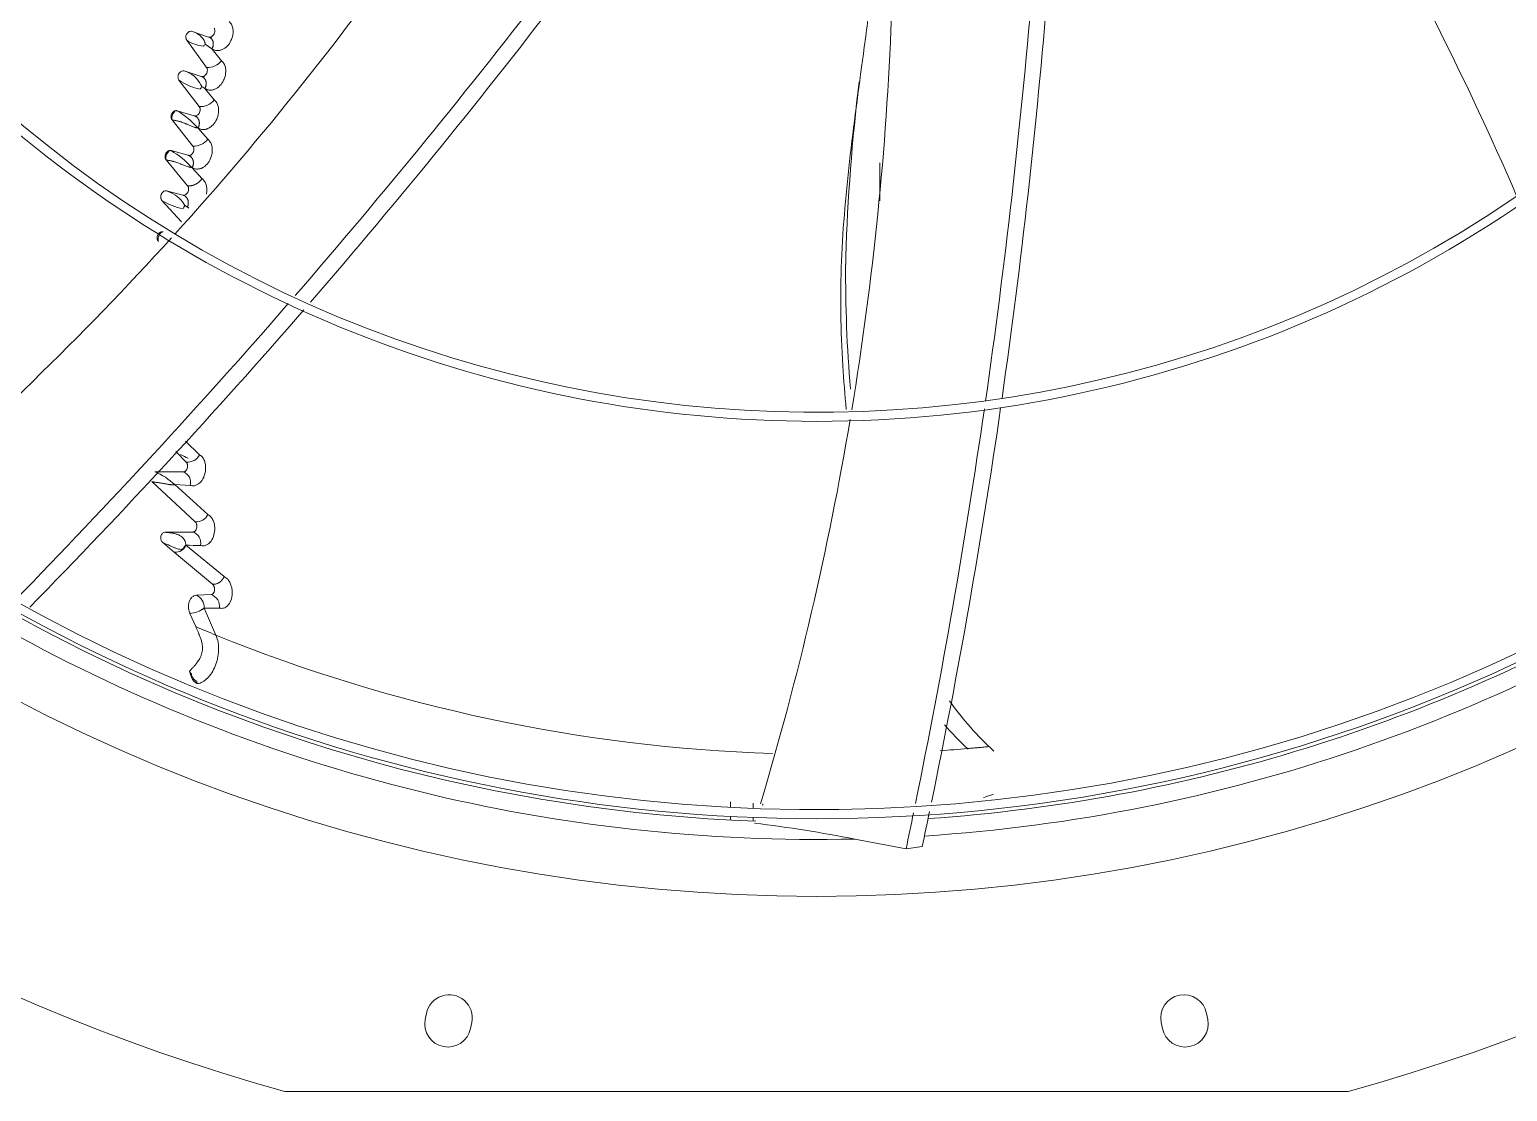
# Model space of a CAD drawing. Header units: millimetres. Extents: x 113490 to 142599, y -20467 to 115.
# Drawn here: x 128696.5 to 129105.5, y -10820.5 to -10526.5 of the extents above; entities that cross this region are included whole.
import ezdxf

# ---------------------------------------------------------------- set-up
doc = ezdxf.new("R2010")
doc.units = ezdxf.units.MM
doc.layers.add('DV3_0', color=7, linetype='Continuous')

msp = doc.modelspace()

# ---------------------------------------------------------------- linework, layer by layer
at = {"layer": 'DV3_0', "color": 7, "linetype": 'Continuous', "lineweight": 15}
for p, q in [((128741.48, -10527.03), (128746.01, -10528.59)), ((128745.43, -10537), (128739.95, -10529.5)), ((128745.09, -10530.57), (128746.93, -10531.84)), ((128749.61, -10535.15), (128747.03, -10531.92)), ((128739.27, -10537.99), (128743.98, -10539.5)), ((128743.43, -10547.86), (128737.79, -10540.5)), ((128743.8, -10542.89), (128743.7, -10543.06)), ((128743.95, -10542.63), (128743.8, -10542.89)), ((128743.89, -10541.83), (128744.12, -10542.27)), ((128744.12, -10542.27), (128743.95, -10542.63)), ((128744.12, -10542.27), (128744.93, -10542.82)), ((128747.56, -10545.97), (128744.93, -10542.82)), ((128744.93, -10542.82), (128744.98, -10542.84)), ((128741.68, -10558.78), (128735.9, -10551.54)), ((128737.31, -10549), (128742.04, -10550.4)), ((128745.75, -10556.86), (128743.06, -10553.76)), ((128743.06, -10553.76), (128743.11, -10553.77)), ((128735.61, -10560.05), (128740.35, -10561.34)), ((128740.19, -10569.75), (128734.25, -10562.62)), ((128744.18, -10567.82), (128741.4, -10564.71)), ((128741.4, -10564.71), (128741.48, -10564.74)), ((128734.37, -10571.2), (128738.9, -10572.34)), ((128738.46, -10579.78), (128733.07, -10573.81)), ((128738.74, -10574.22), (128739.43, -10575.26)), ((128739.19, -10575.7), (128738.92, -10576.11)), ((128739.43, -10575.26), (128739.19, -10575.7)), ((128739.43, -10575.26), (128740.13, -10575.67)), ((128743.52, -10644.25), (128739.65, -10640.49)), ((128739.8, -10646.25), (128736.94, -10643.35)), ((128731.15, -10648.92), (128738.98, -10648.99)), ((128742.3, -10662.81), (128730.31, -10651.68)), ((128736.66, -10652.51), (128740.91, -10652.7)), ((128745.8, -10660.77), (128736.67, -10652.51)), ((128733.92, -10665.7), (128741.66, -10665.62)), ((128736.6, -10671.25), (128733.29, -10668.54)), ((128739.73, -10669.27), (128739.69, -10669.05)), ((128750.27, -10677.98), (128739.73, -10669.27)), ((128747.08, -10680.06), (128736.6, -10671.25)), ((128742.63, -10683.06), (128746.69, -10682.96)), ((128748, -10694.15), (128744.77, -10686.71)), ((128742.43, -10691.82), (128740.82, -10688.14)), ((128740.74, -10704.19), (128740.75, -10704.17)), ((128890.43, -10741.87), (128890.43, -10740.36)), ((128890.43, -10745.37), (128890.43, -10744.37)), ((128924.89, -10750.62), (128939.03, -10753.31)), ((128939.03, -10753.31), (128943.49, -10752.68)), ((128806.29, -10798.88), (128805.96, -10800.55)), ((128818.51, -10803.04), (128818.84, -10801.38)), ((129009.63, -10801.38), (129009.96, -10803.04)), ((129022.52, -10800.55), (129022.19, -10798.88)), ((129061.41, -10820.49), (128767.06, -10820.49))]:
    msp.add_line(p, q, dxfattribs=at)
at = {"layer": 'DV3_0', "color": 7, "linetype": 'Continuous', "lineweight": 20}
for p, q in [((128931.74, -10573.97), (128931.74, -10563.44)), ((128896.74, -10742.15), (128896.74, -10740.7)), ((128899.36, -10741.36), (128899.36, -10740.84)), ((128896.74, -10745.66), (128896.74, -10744.65))]:
    msp.add_line(p, q, dxfattribs=at)
at = {"layer": 'DV3_0', "color": 7, "linetype": 'Continuous', "lineweight": 15}
for centre, radius, start, end in [((128914.24, -10288.99), 551.5, 195.4775, 254.5225), ((128914.24, -10288.99), 551.5, 285.4775, 344.5225), ((127389.86, -11348.24), 1921.39, 24.56568, 27.16861), ((128307.06, -10918.01), 872.25, 23.32871, 30.53654), ((128089.84, -9998), 872.24, 317.86602, 325.02361), ((127317.45, -9342.41), 1921.39, 319.10975, 322.45989), ((127381.55, -9398.09), 1840.9, 319.15831, 322.66086), ((127143.2, -10368.15), 1840.9, 351.86875, 355.41631), ((127059.17, -10355.96), 1921.39, 351.8208, 355.20802), ((128063.37, -10489.89), 872.25, 350.63739, 357.81353), ((128914.24, -10288.99), 343.5, 225.9212, 315.6512), ((128745.65, -10520.76), 10.44, 236.8811, 264.046), ((128740.8, -10527.21), 5.45, 313.7925, 317.47), ((128740.15, -10526.64), 6.31, 317.6452, 321.5525), ((128746.04, -10529.27), 0.78, 12.7225, 57.3488), ((128749.38, -10529.14), 3.64, 227.7428, 229.7409), ((128745.81, -10532.2), 4.81, 265.5115, 322.2315), ((128914.24, -10288.99), 346, 270, 315.3179), ((128914.24, -10288.99), 346, 226.461, 270), ((128737.15, -10545.26), 7.57, 26.9834, 73.7291), ((128743.95, -10540.24), 0.866, 16.0058, 57.6668), ((128746.7, -10528.02), 15.34, 234.4922, 258.7126), ((129450.82, -10605.52), 528.72, 172.9859, 178.2608), ((128743.77, -10543.15), 4.73, 265.8403, 323.2857), ((128724.37, -10570.51), 25.09, 41.8667, 58.9698), ((128741.96, -10551.18), 0.921, 18.0658, 57.5274), ((128722.61, -10582.13), 25.63, 42.8328, 59.5066), ((128742.02, -10554.21), 4.58, 265.7991, 324.5702), ((128740.23, -10562.15), 0.965, 19.7105, 57.2219), ((128732.03, -10579.26), 8.39, 36.859, 73.8365), ((128741.64, -10560.64), 15.71, 236.9569, 260.0262), ((128743.74, -10570.98), 5.92, 232.3975, 237.1972), ((128089.84, -9998), 872.24, 310.5122, 317.77416), ((129313.21, -10593.96), 390.91, 179.6523, 184.707), ((127317.45, -9342.41), 1921.39, 315.69478, 319.02272), ((127381.55, -9398.09), 1840.9, 315.58647, 319.0689), ((128914.24, -10288.99), 453.5, 225.9915, 315.56), ((128914.24, -10288.99), 456, 270, 315.5611), ((128914.24, -10288.99), 456, 226.2335, 270), ((127059.17, -10355.96), 1921.39, 348.44556, 351.75301), ((127143.2, -10368.15), 1840.9, 348.33271, 351.78205), ((128914.24, -10288.99), 477.5, 226.9802, 313.0198), ((128063.37, -10489.89), 872.25, 343.27776, 350.45664), ((128920.66, -10272.41), 414.13, 243.8682, 244.1867), ((128740.16, -10642.46), 3.81, 264.7001, 331.9048), ((128723.22, -10667.13), 19.86, 47.4041, 66.4859), ((128737.97, -10651.87), 3.05, 344.1564, 70.634), ((128742.59, -10659.27), 3.55, 265.4096, 335.1519), ((128740.62, -10668.65), 3.21, 347.6517, 71.1439), ((128736.77, -10668.05), 3.2, 266.8406, 337.4758), ((128738.28, -10668.51), 1.92, 273.3073, 284.0677), ((128736.31, -10667.63), 3.66, 311.5503, 337.1639), ((128736.83, -10669.23), 2.86, 3.4886, 9.9712), ((128744.17, -10509.93), 159.41, 268.4037, 269.8503), ((128740.91, -10686.52), 3.86, 357.1818, 63.5888), ((128745.62, -10686.21), 3.43, 352.2982, 71.7881), ((128914.24, -10288.99), 457, 273.8842, 300.6079), ((128740.56, -10681.25), 6.9, 272.155, 307.597), ((128740.48, -10681.02), 7.13, 272.7525, 306.9995), ((128745.04, -10514.05), 172.67, 269.9107, 271.3205), ((128914.24, -10288.99), 457, 241.2404, 267.8944), ((128888.86, -10349.07), 372.72, 246.8673, 247.7953), ((129021.99, -10662.14), 86.91, 215.3254, 227.5701), ((129002.72, -10675.22), 68.66, 227.1697, 227.3633), ((128948.82, -10702.04), 38.89, 287.406, 291.6689), ((127059.17, -10355.96), 1921.39, 348.06491, 348.36936), ((127143.2, -10368.15), 1840.9, 347.94302, 348.25074), ((128847.52, -11150.64), 407.44, 79.0531, 83.0099), ((128812.57, -10800.13), 6.4, 348.75, 168.75), ((129015.91, -10800.13), 6.4, 11.25, 191.25), ((128812.24, -10801.79), 6.4, 168.75, 348.75), ((129016.24, -10801.79), 6.4, 191.25, 11.25)]:
    msp.add_arc(centre, radius, start, end, dxfattribs=at)
at = {"layer": 'DV3_0', "color": 7, "linetype": 'Continuous', "lineweight": 20}
for centre, radius, start, end in [((129242.44, -10596.05), 320.16, 178.8238, 179.2018), ((128914.24, -10288.99), 461.75, 273.7025, 304.0494), ((128914.24, -10288.99), 461.75, 240.9755, 271.3224), ((128917.53, -10276.24), 450.99, 247.92, 268.0313), ((128917.53, -10276.24), 450.99, 273.9356, 274.8998)]:
    msp.add_arc(centre, radius, start, end, dxfattribs=at)
at = {"layer": 'DV3_0', "color": 7, "linetype": 'Continuous', "lineweight": 15}
for points, knots in [([(128741.48, -10527.03), (128741.23, -10526.94), (128740.92, -10526.97), (128740.35, -10527.25), (128740.09, -10527.51), (128739.84, -10527.98), (128739.77, -10528.15), (128739.7, -10528.47), (128739.69, -10528.62), (128739.71, -10529.05), (128739.79, -10529.28), (128739.95, -10529.5)], [0, 0, 0, 0, 0.25, 0.25, 0.5, 0.5, 0.625, 0.625, 0.75, 0.75, 1, 1, 1, 1]), ([(128745.09, -10530.57), (128745.02, -10530.11), (128744.84, -10529.68), (128744.36, -10528.93), (128744.06, -10528.6), (128743.08, -10527.73), (128742.3, -10527.3), (128741.48, -10527.03)], [0, 0, 0, 0, 0.25, 0.25, 0.5, 0.5, 1, 1, 1, 1]), ([(128746.01, -10528.59), (128746.07, -10528.6), (128746.2, -10528.64), (128746.47, -10528.64), (128746.83, -10528.52), (128747.23, -10528.2), (128747.55, -10527.75), (128747.72, -10527.24), (128747.75, -10526.78), (128747.69, -10526.46), (128747.6, -10526.24), (128747.54, -10526.15), (128747.51, -10526.1)], [0, 0, 0, 0, 0.061712, 0.124068, 0.257055, 0.398269, 0.543459, 0.683288, 0.800054, 0.90078, 0.950773, 1, 1, 1, 1]), ([(128747.03, -10531.92), (128747.18, -10532.01), (128747.48, -10532.18), (128747.96, -10532.31), (128748.4, -10532.36), (128748.8, -10532.34), (128749.16, -10532.28), (128749.47, -10532.19), (128750.19, -10531.92), (128751.24, -10531.17), (128752.16, -10529.8), (128752.65, -10528.47), (128752.82, -10527.26), (128752.72, -10526.09), (128752.35, -10525.03), (128751.9, -10524.53), (128751.67, -10524.27)], [0, 0, 0, 0, 0.048712, 0.093297, 0.133867, 0.170457, 0.203036, 0.231538, 0.255882, 0.403164, 0.540731, 0.633138, 0.726086, 0.818306, 0.909472, 1, 1, 1, 1]), ([(128928.49, -10523.71), (128928.15, -10526.27), (128927.81, -10528.81), (128926.12, -10541.36), (128924.74, -10551.3), (128922.46, -10571.05), (128921.54, -10580.86), (128920.77, -10600.33), (128920.94, -10609.98), (128921.77, -10623.63), (128922.08, -10627.66), (128922.46, -10631.69)], [0.0934532, 0.0934532, 0.0934532, 0.0934532, 0.125, 0.125, 0.25, 0.25, 0.375, 0.375, 0.5, 0.5, 0.5526716, 0.5526716, 0.5526716, 0.5526716]), ([(128746.93, -10531.84), (128746.95, -10531.8), (128747, -10531.71), (128747.06, -10531.58), (128747.11, -10531.45), (128747.16, -10531.32), (128747.2, -10531.19), (128747.24, -10531.05), (128747.26, -10530.92), (128747.28, -10530.79), (128747.3, -10530.65), (128747.3, -10530.52), (128747.3, -10530.39), (128747.3, -10530.26), (128747.28, -10530.14), (128747.26, -10530.01), (128747.24, -10529.89), (128747.2, -10529.77), (128747.16, -10529.66), (128747.12, -10529.55), (128747.06, -10529.44), (128747, -10529.34), (128746.94, -10529.25), (128746.87, -10529.15), (128746.79, -10529.07), (128746.71, -10528.99), (128746.63, -10528.91), (128746.53, -10528.84), (128746.44, -10528.78), (128746.34, -10528.72), (128746.23, -10528.67), (128746.12, -10528.62), (128746.05, -10528.6), (128746.01, -10528.59)], [0, 0, 0, 0, 0.030721, 0.061407, 0.092102, 0.122841, 0.153652, 0.184559, 0.215579, 0.246725, 0.278006, 0.309429, 0.340997, 0.372715, 0.404583, 0.436606, 0.468785, 0.501126, 0.533632, 0.566299, 0.59912, 0.632082, 0.665173, 0.698377, 0.731679, 0.765062, 0.798512, 0.832013, 0.865554, 0.899127, 0.932725, 0.966348, 1, 1, 1, 1]), ([(128744.98, -10542.84), (128745.14, -10542.93), (128745.45, -10543.11), (128745.93, -10543.26), (128746.37, -10543.31), (128746.77, -10543.3), (128747.13, -10543.24), (128747.43, -10543.16), (128748.14, -10542.9), (128749.19, -10542.16), (128750.12, -10540.77), (128750.61, -10539.43), (128750.79, -10538.2), (128750.69, -10537.01), (128750.32, -10535.92), (128749.85, -10535.4), (128749.61, -10535.15)], [0, 0, 0, 0, 0.049725, 0.09487, 0.135552, 0.171819, 0.203628, 0.230893, 0.253518, 0.400765, 0.538713, 0.630437, 0.723371, 0.816167, 0.908233, 1, 1, 1, 1]), ([(128737.79, -10540.5), (128737.73, -10540.4), (128737.6, -10540.2), (128737.52, -10539.81), (128737.53, -10539.36), (128737.68, -10538.86), (128737.99, -10538.4), (128738.4, -10538.07), (128738.78, -10537.95), (128739.07, -10537.94), (128739.2, -10537.98), (128739.27, -10537.99)], [0, 0, 0, 0, 0.103624, 0.201896, 0.31398, 0.451787, 0.59527, 0.73673, 0.874824, 0.938298, 1, 1, 1, 1]), ([(128743.98, -10539.5), (128744.04, -10539.52), (128744.17, -10539.55), (128744.44, -10539.54), (128744.8, -10539.41), (128745.19, -10539.09), (128745.49, -10538.63), (128745.65, -10538.12), (128745.67, -10537.66), (128745.61, -10537.34), (128745.52, -10537.13), (128745.46, -10537.04), (128745.43, -10537)], [0, 0, 0, 0, 0.062127, 0.125087, 0.257837, 0.399205, 0.545067, 0.685923, 0.803386, 0.90406, 0.952122, 1, 1, 1, 1]), ([(128744.98, -10542.84), (128745, -10542.79), (128745.05, -10542.71), (128745.11, -10542.57), (128745.16, -10542.44), (128745.21, -10542.3), (128745.25, -10542.17), (128745.28, -10542.03), (128745.31, -10541.89), (128745.33, -10541.76), (128745.34, -10541.62), (128745.34, -10541.48), (128745.34, -10541.35), (128745.33, -10541.22), (128745.31, -10541.09), (128745.29, -10540.96), (128745.26, -10540.84), (128745.23, -10540.72), (128745.18, -10540.6), (128745.13, -10540.49), (128745.08, -10540.38), (128745.01, -10540.28), (128744.95, -10540.18), (128744.87, -10540.08), (128744.79, -10539.99), (128744.71, -10539.91), (128744.62, -10539.83), (128744.52, -10539.76), (128744.42, -10539.7), (128744.32, -10539.64), (128744.21, -10539.58), (128744.1, -10539.54), (128744.02, -10539.51), (128743.98, -10539.5)], [0, 0, 0, 0, 0.030662, 0.061288, 0.091921, 0.122598, 0.15335, 0.184199, 0.215166, 0.246262, 0.2775, 0.308884, 0.340421, 0.372114, 0.403966, 0.435979, 0.468156, 0.500504, 0.533023, 0.565711, 0.598557, 0.631551, 0.664678, 0.697923, 0.73127, 0.764701, 0.7982, 0.831754, 0.865349, 0.898975, 0.932627, 0.966301, 1, 1, 1, 1]), ([(128742.04, -10550.4), (128742.1, -10550.41), (128742.23, -10550.44), (128742.5, -10550.42), (128742.85, -10550.29), (128743.23, -10549.96), (128743.52, -10549.49), (128743.67, -10548.98), (128743.68, -10548.52), (128743.61, -10548.21), (128743.52, -10548), (128743.46, -10547.91), (128743.43, -10547.86)], [0, 0, 0, 0, 0.061858, 0.124527, 0.256747, 0.397935, 0.544068, 0.685407, 0.802956, 0.903358, 0.951888, 1, 1, 1, 1]), ([(128743.11, -10553.77), (128743.26, -10553.86), (128743.56, -10554.03), (128744.03, -10554.17), (128744.47, -10554.22), (128744.87, -10554.21), (128745.23, -10554.14), (128745.54, -10554.05), (128746.26, -10553.77), (128747.3, -10553), (128748.2, -10551.59), (128748.66, -10550.23), (128748.82, -10549.01), (128748.7, -10547.82), (128748.29, -10546.73), (128747.81, -10546.23), (128747.56, -10545.97)], [0, 0, 0, 0, 0.047949, 0.091845, 0.131809, 0.167905, 0.2001, 0.228322, 0.252481, 0.399943, 0.539027, 0.629782, 0.722249, 0.81505, 0.907464, 1, 1, 1, 1]), ([(128735.9, -10551.54), (128735.88, -10551.52), (128735.84, -10551.48), (128735.8, -10551.4), (128735.76, -10551.33), (128735.71, -10551.22), (128735.66, -10551.08), (128735.62, -10550.89), (128735.6, -10550.68), (128735.62, -10550.35), (128735.72, -10550.01), (128735.89, -10549.69), (128736.05, -10549.46), (128736.24, -10549.27), (128736.45, -10549.12), (128736.67, -10549.02), (128736.87, -10548.97), (128737.04, -10548.96), (128737.18, -10548.97), (128737.27, -10548.99), (128737.31, -10549)], [0, 0, 0, 0, 0.023997, 0.048085, 0.072391, 0.09704, 0.146565, 0.196478, 0.252296, 0.308899, 0.447394, 0.518709, 0.590696, 0.663416, 0.735191, 0.803703, 0.87187, 0.915381, 0.957876, 1, 1, 1, 1]), ([(128735.9, -10551.54), (128735.82, -10551.36), (128735.8, -10551.08), (128735.88, -10550.48), (128735.99, -10550.14), (128736.29, -10549.56), (128736.49, -10549.31), (128736.91, -10549), (128737.13, -10548.95), (128737.31, -10549)], [0, 0, 0, 0, 0.25, 0.25, 0.5, 0.5, 0.75, 0.75, 1, 1, 1, 1]), ([(128743.06, -10553.76), (128743.01, -10553.75), (128742.91, -10553.74), (128742.75, -10553.72), (128742.58, -10553.69), (128742.41, -10553.65), (128742.13, -10553.58), (128741.7, -10553.43), (128741.11, -10553.2), (128740.53, -10552.95), (128740.06, -10552.75), (128739.61, -10552.56), (128739.12, -10552.37), (128738.62, -10552.18), (128738.21, -10552.05), (128737.87, -10551.95), (128737.55, -10551.87), (128737.23, -10551.8), (128736.93, -10551.74), (128736.65, -10551.68), (128736.38, -10551.63), (128736.12, -10551.59), (128735.97, -10551.56), (128735.9, -10551.54)], [0, 0, 0, 0, 0.022349, 0.045451, 0.069335, 0.09403, 0.119558, 0.190912, 0.284349, 0.376471, 0.44345, 0.485057, 0.569523, 0.642907, 0.687857, 0.73071, 0.77175, 0.811297, 0.849706, 0.887364, 0.924682, 0.962083, 1, 1, 1, 1]), ([(128743.11, -10553.77), (128743.13, -10553.73), (128743.17, -10553.64), (128743.23, -10553.51), (128743.28, -10553.37), (128743.33, -10553.23), (128743.36, -10553.09), (128743.39, -10552.95), (128743.42, -10552.82), (128743.43, -10552.68), (128743.44, -10552.54), (128743.45, -10552.4), (128743.44, -10552.27), (128743.43, -10552.14), (128743.41, -10552.01), (128743.39, -10551.88), (128743.35, -10551.75), (128743.31, -10551.63), (128743.27, -10551.51), (128743.22, -10551.4), (128743.16, -10551.29), (128743.09, -10551.19), (128743.02, -10551.08), (128742.95, -10550.99), (128742.87, -10550.9), (128742.78, -10550.81), (128742.69, -10550.74), (128742.59, -10550.66), (128742.49, -10550.6), (128742.38, -10550.54), (128742.27, -10550.48), (128742.16, -10550.44), (128742.08, -10550.41), (128742.04, -10550.4)], [0, 0, 0, 0, 0.030541, 0.061049, 0.09157, 0.12214, 0.152791, 0.183548, 0.214428, 0.245447, 0.276615, 0.307941, 0.339429, 0.371083, 0.402906, 0.434903, 0.467075, 0.499427, 0.531962, 0.564675, 0.597556, 0.630594, 0.663775, 0.697081, 0.730497, 0.764005, 0.797589, 0.831233, 0.864925, 0.898652, 0.932409, 0.966192, 1, 1, 1, 1]), ([(128734.25, -10562.62), (128734.23, -10562.6), (128734.2, -10562.55), (128734.15, -10562.48), (128734.11, -10562.41), (128734.06, -10562.3), (128734, -10562.16), (128733.96, -10561.97), (128733.94, -10561.77), (128733.95, -10561.44), (128734.04, -10561.1), (128734.2, -10560.77), (128734.36, -10560.54), (128734.55, -10560.35), (128734.76, -10560.19), (128734.97, -10560.08), (128735.17, -10560.03), (128735.34, -10560.01), (128735.48, -10560.02), (128735.57, -10560.04), (128735.61, -10560.05)], [0, 0, 0, 0, 0.023889, 0.047877, 0.07209, 0.09665, 0.14604, 0.195842, 0.251676, 0.3083, 0.447362, 0.518962, 0.591199, 0.664024, 0.735849, 0.804261, 0.872291, 0.915659, 0.958013, 1, 1, 1, 1]), ([(128734.25, -10562.62), (128734.17, -10562.44), (128734.15, -10562.17), (128734.22, -10561.56), (128734.32, -10561.23), (128734.62, -10560.64), (128734.81, -10560.38), (128735.22, -10560.07), (128735.43, -10560), (128735.61, -10560.05)], [0, 0, 0, 0, 0.25, 0.25, 0.5, 0.5, 0.75, 0.75, 1, 1, 1, 1]), ([(128740.35, -10561.34), (128740.41, -10561.35), (128740.54, -10561.38), (128740.81, -10561.36), (128741.15, -10561.22), (128741.53, -10560.87), (128741.81, -10560.4), (128741.95, -10559.89), (128741.95, -10559.43), (128741.87, -10559.12), (128741.77, -10558.91), (128741.71, -10558.82), (128741.68, -10558.78)], [0, 0, 0, 0, 0.061627, 0.124066, 0.255996, 0.397291, 0.543969, 0.685918, 0.803556, 0.903737, 0.952044, 1, 1, 1, 1]), ([(128741.48, -10564.74), (128741.63, -10564.82), (128741.92, -10564.98), (128742.38, -10565.11), (128742.81, -10565.16), (128743.21, -10565.14), (128743.57, -10565.07), (128743.89, -10564.98), (128744.61, -10564.68), (128745.64, -10563.88), (128746.51, -10562.45), (128746.94, -10561.09), (128747.07, -10559.87), (128746.93, -10558.69), (128746.51, -10557.61), (128746, -10557.11), (128745.75, -10556.86)], [0, 0, 0, 0, 0.046642, 0.089607, 0.12902, 0.164956, 0.19739, 0.226259, 0.251477, 0.399281, 0.53953, 0.629234, 0.721185, 0.813961, 0.906708, 1, 1, 1, 1]), ([(128741.4, -10564.71), (128741.35, -10564.71), (128741.25, -10564.7), (128741.09, -10564.68), (128740.93, -10564.65), (128740.76, -10564.62), (128740.48, -10564.55), (128740.05, -10564.42), (128739.47, -10564.2), (128738.89, -10563.97), (128738.42, -10563.78), (128737.97, -10563.59), (128737.49, -10563.41), (128736.99, -10563.24), (128736.57, -10563.11), (128736.24, -10563.02), (128735.91, -10562.94), (128735.59, -10562.87), (128735.29, -10562.81), (128735.01, -10562.76), (128734.73, -10562.71), (128734.48, -10562.66), (128734.33, -10562.63), (128734.25, -10562.62)], [0, 0, 0, 0, 0.022138, 0.045009, 0.068643, 0.093067, 0.118304, 0.188943, 0.281085, 0.373632, 0.440308, 0.480842, 0.565479, 0.639048, 0.684263, 0.727434, 0.768841, 0.808803, 0.847669, 0.885817, 0.923645, 0.961567, 1, 1, 1, 1]), ([(128741.48, -10564.74), (128741.5, -10564.69), (128741.54, -10564.6), (128741.6, -10564.47), (128741.65, -10564.33), (128741.69, -10564.19), (128741.72, -10564.05), (128741.75, -10563.91), (128741.77, -10563.77), (128741.79, -10563.63), (128741.79, -10563.5), (128741.79, -10563.36), (128741.79, -10563.22), (128741.77, -10563.09), (128741.75, -10562.96), (128741.72, -10562.83), (128741.69, -10562.71), (128741.65, -10562.58), (128741.6, -10562.47), (128741.55, -10562.35), (128741.49, -10562.24), (128741.42, -10562.14), (128741.35, -10562.04), (128741.27, -10561.94), (128741.19, -10561.85), (128741.1, -10561.76), (128741, -10561.68), (128740.91, -10561.61), (128740.8, -10561.54), (128740.7, -10561.48), (128740.58, -10561.43), (128740.47, -10561.38), (128740.39, -10561.35), (128740.35, -10561.34)], [0, 0, 0, 0, 0.030435, 0.060841, 0.091264, 0.121741, 0.152303, 0.182977, 0.213782, 0.244732, 0.27584, 0.307114, 0.338559, 0.37018, 0.40198, 0.433962, 0.466131, 0.498489, 0.53104, 0.563776, 0.59669, 0.629768, 0.662996, 0.696357, 0.729835, 0.763411, 0.797068, 0.830791, 0.864566, 0.898381, 0.932227, 0.9661, 1, 1, 1, 1]), ([(128744.18, -10567.82), (128744.15, -10567.87), (128744.08, -10567.96), (128743.97, -10568.09), (128743.86, -10568.22), (128743.76, -10568.33), (128743.65, -10568.44), (128743.55, -10568.54), (128743.45, -10568.63), (128743.35, -10568.72), (128743.26, -10568.8), (128743.17, -10568.87), (128743.08, -10568.93), (128743, -10568.99), (128742.93, -10569.04), (128742.86, -10569.08), (128742.79, -10569.12), (128742.74, -10569.16), (128742.68, -10569.19), (128742.64, -10569.22), (128742.6, -10569.24), (128742.56, -10569.26), (128742.54, -10569.27), (128742.52, -10569.28), (128742.5, -10569.29), (128742.41, -10569.34), (128742.24, -10569.43), (128741.99, -10569.53), (128741.75, -10569.62), (128741.52, -10569.69), (128741.3, -10569.74), (128741.09, -10569.77), (128740.89, -10569.79), (128740.7, -10569.79), (128740.52, -10569.79), (128740.35, -10569.77), (128740.24, -10569.75), (128740.19, -10569.75)], [0, 0, 0, 0, 0.035262, 0.068967, 0.101155, 0.131854, 0.161087, 0.188869, 0.21521, 0.240119, 0.263599, 0.285654, 0.306284, 0.325489, 0.343267, 0.359617, 0.374536, 0.388021, 0.400067, 0.410673, 0.419833, 0.427546, 0.433807, 0.438615, 0.441967, 0.443862, 0.50247, 0.559291, 0.614408, 0.66788, 0.719754, 0.770071, 0.818875, 0.866215, 0.912143, 0.956718, 1, 1, 1, 1]), ([(128745.39, -10572.11), (128745.42, -10571.98), (128745.51, -10571.47), (128745.55, -10570.57), (128745.35, -10569.48), (128744.92, -10568.49), (128744.43, -10568.04), (128744.18, -10567.82)], [0.6022969, 0.6022969, 0.6022969, 0.6022969, 0.635456, 0.7251168, 0.8159648, 0.9074058, 1, 1, 1, 1]), ([(128733.07, -10573.81), (128733.05, -10573.78), (128733.01, -10573.74), (128732.95, -10573.66), (128732.91, -10573.58), (128732.85, -10573.47), (128732.8, -10573.34), (128732.74, -10573.08), (128732.73, -10572.78), (128732.78, -10572.46), (128732.86, -10572.19), (128732.98, -10571.93), (128733.14, -10571.71), (128733.32, -10571.51), (128733.52, -10571.35), (128733.74, -10571.24), (128733.93, -10571.19), (128734.1, -10571.17), (128734.24, -10571.17), (128734.32, -10571.19), (128734.37, -10571.2)], [0, 0, 0, 0, 0.028007, 0.055032, 0.081193, 0.106619, 0.153365, 0.20124, 0.314031, 0.380881, 0.453942, 0.525375, 0.597439, 0.669138, 0.739919, 0.808326, 0.876169, 0.918445, 0.959511, 1, 1, 1, 1]), ([(128738.9, -10572.34), (128738.97, -10572.35), (128739.09, -10572.37), (128739.36, -10572.34), (128739.71, -10572.19), (128740.08, -10571.84), (128740.35, -10571.37), (128740.47, -10570.85), (128740.47, -10570.39), (128740.38, -10570.08), (128740.28, -10569.87), (128740.22, -10569.79), (128740.19, -10569.75)], [0, 0, 0, 0, 0.061406, 0.123605, 0.255267, 0.396706, 0.543947, 0.686506, 0.804218, 0.904136, 0.952269, 1, 1, 1, 1]), ([(128740.13, -10575.67), (128740.15, -10575.62), (128740.18, -10575.53), (128740.23, -10575.4), (128740.28, -10575.27), (128740.31, -10575.13), (128740.34, -10574.99), (128740.36, -10574.86), (128740.38, -10574.72), (128740.39, -10574.58), (128740.39, -10574.45), (128740.38, -10574.31), (128740.37, -10574.18), (128740.35, -10574.05), (128740.33, -10573.92), (128740.3, -10573.8), (128740.26, -10573.67), (128740.22, -10573.56), (128740.17, -10573.44), (128740.11, -10573.33), (128740.05, -10573.22), (128739.98, -10573.12), (128739.91, -10573.02), (128739.83, -10572.93), (128739.74, -10572.84), (128739.65, -10572.75), (128739.56, -10572.68), (128739.46, -10572.6), (128739.36, -10572.54), (128739.25, -10572.48), (128739.14, -10572.42), (128739.02, -10572.37), (128738.94, -10572.35), (128738.9, -10572.34)], [0, 0, 0, 0, 0.030187, 0.060371, 0.090594, 0.120893, 0.151298, 0.181832, 0.212515, 0.24336, 0.27438, 0.305582, 0.336971, 0.368552, 0.400328, 0.432301, 0.464474, 0.49685, 0.52943, 0.562209, 0.595176, 0.628319, 0.661623, 0.695073, 0.72865, 0.762337, 0.796117, 0.829975, 0.863895, 0.897866, 0.931877, 0.965922, 1, 1, 1, 1]), ([(128732.12, -10585.18), (128732.1, -10585.16), (128732.07, -10585.12), (128732.02, -10585.06), (128731.97, -10584.99), (128731.91, -10584.88), (128731.85, -10584.74), (128731.8, -10584.56), (128731.77, -10584.35), (128731.77, -10584.02), (128731.84, -10583.66), (128732, -10583.32), (128732.15, -10583.08), (128732.34, -10582.88), (128732.54, -10582.72), (128732.76, -10582.6), (128732.95, -10582.54), (128733.12, -10582.52), (128733.26, -10582.53), (128733.35, -10582.55), (128733.39, -10582.56)], [0, 0, 0, 0, 0.023717, 0.047529, 0.071567, 0.095958, 0.144865, 0.194255, 0.24993, 0.306447, 0.447124, 0.519636, 0.592736, 0.666021, 0.738106, 0.806218, 0.873827, 0.916713, 0.958547, 1, 1, 1, 1]), ([(128732.12, -10585.18), (128732.04, -10585.02), (128732.01, -10584.76), (128732.07, -10584.15), (128732.17, -10583.81), (128732.44, -10583.2), (128732.63, -10582.93), (128733.02, -10582.59), (128733.22, -10582.51), (128733.39, -10582.56)], [0, 0, 0, 0, 0.25, 0.25, 0.5, 0.5, 0.75, 0.75, 1, 1, 1, 1]), ([(128738.98, -10648.99), (128739.01, -10648.99), (128739.07, -10648.99), (128739.16, -10648.98), (128739.24, -10648.95), (128739.36, -10648.91), (128739.5, -10648.83), (128739.67, -10648.69), (128739.83, -10648.51), (128740.01, -10648.22), (128740.13, -10647.87), (128740.18, -10647.5), (128740.19, -10647.24), (128740.16, -10647.01), (128740.11, -10646.79), (128740.04, -10646.59), (128739.93, -10646.4), (128739.85, -10646.3), (128739.8, -10646.25)], [0, 0, 0, 0, 0.028865, 0.057593, 0.086401, 0.115506, 0.180051, 0.24602, 0.317149, 0.389669, 0.54238, 0.617783, 0.692725, 0.753316, 0.813034, 0.877032, 0.938756, 1, 1, 1, 1]), ([(128740.91, -10652.7), (128741.07, -10652.74), (128741.38, -10652.83), (128741.84, -10652.84), (128742.27, -10652.76), (128742.66, -10652.61), (128743.01, -10652.43), (128743.67, -10651.96), (128744.52, -10650.91), (128745.06, -10649.37), (128745.21, -10648.01), (128745.15, -10646.91), (128744.86, -10645.84), (128744.34, -10644.86), (128743.8, -10644.46), (128743.52, -10644.25)], [0, 0, 0, 0, 0.047977, 0.092913, 0.135078, 0.174462, 0.21082, 0.244022, 0.394681, 0.549502, 0.632018, 0.719836, 0.811103, 0.904292, 1, 1, 1, 1]), ([(128736.66, -10652.51), (128736.62, -10652.52), (128736.53, -10652.53), (128736.38, -10652.55), (128736.21, -10652.55), (128736.04, -10652.55), (128735.85, -10652.55), (128735.64, -10652.53), (128735.42, -10652.51), (128735.15, -10652.47), (128734.82, -10652.43), (128734.44, -10652.36), (128734.06, -10652.29), (128733.69, -10652.22), (128733.32, -10652.15), (128732.94, -10652.09), (128732.57, -10652.03), (128732.19, -10651.97), (128731.84, -10651.92), (128731.49, -10651.88), (128731.17, -10651.83), (128730.86, -10651.78), (128730.57, -10651.73), (128730.4, -10651.7), (128730.31, -10651.68)], [0, 0, 0, 0, 0.023147, 0.048122, 0.074981, 0.103775, 0.13455, 0.167345, 0.202197, 0.239143, 0.297616, 0.356815, 0.416747, 0.471644, 0.527021, 0.583085, 0.63987, 0.694718, 0.747914, 0.799756, 0.850555, 0.900636, 0.950333, 1, 1, 1, 1]), ([(128743.76, -10669.34), (128743.91, -10669.37), (128744.2, -10669.45), (128744.63, -10669.45), (128745.05, -10669.37), (128745.44, -10669.22), (128745.79, -10669.02), (128746.44, -10668.51), (128747.24, -10667.39), (128747.67, -10665.81), (128747.73, -10664.47), (128747.62, -10663.42), (128747.28, -10662.35), (128746.69, -10661.36), (128746.11, -10660.97), (128745.8, -10660.77)], [0, 0, 0, 0, 0.04381, 0.08609, 0.127028, 0.166816, 0.205447, 0.242833, 0.392665, 0.553217, 0.628415, 0.712622, 0.803628, 0.899436, 1, 1, 1, 1]), ([(128733.92, -10665.7), (128733.71, -10665.7), (128733.48, -10665.79), (128733.08, -10666.14), (128732.91, -10666.4), (128732.77, -10666.91), (128732.75, -10667.1), (128732.75, -10667.47), (128732.78, -10667.66), (128732.88, -10667.98), (128732.94, -10668.1), (128733.08, -10668.33), (128733.17, -10668.44), (128733.29, -10668.54)], [0, 0, 0, 0, 0.25, 0.25, 0.5, 0.5, 0.625, 0.625, 0.75, 0.75, 0.875, 0.875, 1, 1, 1, 1]), ([(128739.65, -10668.73), (128739.52, -10667.99), (128739.09, -10667.39), (128738.3, -10666.75), (128738.02, -10666.58), (128737.43, -10666.3), (128737.13, -10666.19), (128736.53, -10666.02), (128736.23, -10665.96), (128735.67, -10665.86), (128735.4, -10665.83), (128734.64, -10665.75), (128734.21, -10665.73), (128733.92, -10665.7)], [0, 0, 0, 0, 0.25, 0.25, 0.375, 0.375, 0.5, 0.5, 0.625, 0.625, 0.75, 0.75, 1, 1, 1, 1]), ([(128741.66, -10665.62), (128741.69, -10665.61), (128741.75, -10665.61), (128741.84, -10665.59), (128741.92, -10665.57), (128742.04, -10665.52), (128742.18, -10665.43), (128742.34, -10665.28), (128742.48, -10665.09), (128742.64, -10664.77), (128742.74, -10664.41), (128742.76, -10664.03), (128742.74, -10663.76), (128742.7, -10663.52), (128742.63, -10663.31), (128742.54, -10663.12), (128742.43, -10662.95), (128742.35, -10662.86), (128742.3, -10662.81)], [0, 0, 0, 0, 0.029616, 0.059226, 0.08909, 0.119465, 0.183347, 0.248712, 0.319828, 0.392571, 0.547826, 0.625223, 0.702226, 0.763016, 0.82292, 0.883392, 0.941921, 1, 1, 1, 1]), ([(128733.29, -10668.54), (128733.56, -10668.67), (128733.89, -10668.81), (128734.64, -10669.12), (128735.06, -10669.3), (128735.74, -10669.6), (128735.97, -10669.71), (128736.45, -10669.92), (128736.7, -10670.02), (128737.19, -10670.21), (128737.43, -10670.3), (128737.91, -10670.41), (128738.15, -10670.44), (128738.39, -10670.43)], [0, 0, 0, 0, 0.25, 0.25, 0.5, 0.5, 0.625, 0.625, 0.75, 0.75, 0.875, 0.875, 1, 1, 1, 1]), ([(128750.27, -10677.98), (128750.25, -10678.02), (128750.22, -10678.11), (128750.15, -10678.23), (128750.08, -10678.36), (128750.01, -10678.48), (128749.94, -10678.6), (128749.86, -10678.71), (128749.78, -10678.81), (128749.7, -10678.92), (128749.61, -10679.01), (128749.53, -10679.11), (128749.44, -10679.2), (128749.35, -10679.28), (128749.27, -10679.36), (128749.18, -10679.43), (128749.09, -10679.5), (128749.01, -10679.56), (128748.92, -10679.62), (128748.83, -10679.67), (128748.69, -10679.76), (128748.48, -10679.86), (128748.22, -10679.97), (128747.94, -10680.04), (128747.66, -10680.09), (128747.37, -10680.1), (128747.18, -10680.08), (128747.08, -10680.06)], [0, 0, 0, 0, 0.032912, 0.064981, 0.096285, 0.126892, 0.156857, 0.186228, 0.215044, 0.243338, 0.271135, 0.298459, 0.325328, 0.351757, 0.377759, 0.403345, 0.428524, 0.453304, 0.477693, 0.501697, 0.525318, 0.596178, 0.669736, 0.746463, 0.826774, 0.911102, 1, 1, 1, 1]), ([(128749.02, -10686.67), (128749.11, -10686.69), (128749.29, -10686.74), (128749.67, -10686.77), (128750.39, -10686.7), (128751.4, -10686.06), (128752.29, -10684.59), (128752.58, -10682.95), (128752.51, -10681.57), (128752.3, -10680.53), (128751.88, -10679.49), (128751.21, -10678.52), (128750.59, -10678.16), (128750.27, -10677.98)], [0, 0, 0, 0, 0.026817, 0.053618, 0.111712, 0.23804, 0.384925, 0.553802, 0.628786, 0.712612, 0.80339, 0.89919, 1, 1, 1, 1]), ([(128740.82, -10688.14), (128740.79, -10688.06), (128740.66, -10687.74), (128740.4, -10686.84), (128740.39, -10685.62), (128740.75, -10684.51), (128741.23, -10683.8), (128741.87, -10683.27), (128742.37, -10683.13), (128742.63, -10683.06)], [0, 0, 0, 0, 0.040312, 0.156894, 0.426143, 0.570564, 0.710966, 0.853069, 1, 1, 1, 1]), ([(128746.69, -10682.96), (128746.72, -10682.95), (128746.78, -10682.95), (128746.87, -10682.93), (128746.95, -10682.9), (128747.06, -10682.85), (128747.2, -10682.76), (128747.34, -10682.6), (128747.47, -10682.4), (128747.6, -10682.07), (128747.67, -10681.69), (128747.66, -10681.28), (128747.61, -10681), (128747.54, -10680.75), (128747.45, -10680.54), (128747.34, -10680.36), (128747.22, -10680.19), (128747.13, -10680.11), (128747.08, -10680.06)], [0, 0, 0, 0, 0.028889, 0.057627, 0.086479, 0.11571, 0.177534, 0.240964, 0.311146, 0.383316, 0.541481, 0.622894, 0.703916, 0.766967, 0.829357, 0.88782, 0.94427, 1, 1, 1, 1]), ([(128742.43, -10691.82), (128742.53, -10692.05), (128742.75, -10692.53), (128743.15, -10693.43), (128743.56, -10694.42), (128743.94, -10695.48), (128744.18, -10696.37), (128744.3, -10697.16), (128744.34, -10697.77), (128744.3, -10698.4), (128744.19, -10699.06), (128743.97, -10699.77), (128743.63, -10700.54), (128743.2, -10701.25), (128742.8, -10701.81), (128742.49, -10702.2), (128742.24, -10702.5), (128741.99, -10702.78), (128741.75, -10703.05), (128741.51, -10703.3), (128741.29, -10703.54), (128741.09, -10703.76), (128740.9, -10703.98), (128740.8, -10704.1), (128740.75, -10704.17)], [0, 0, 0, 0, 0.040083, 0.086012, 0.159758, 0.214033, 0.27101, 0.312119, 0.349588, 0.378327, 0.427679, 0.47581, 0.526674, 0.604064, 0.662938, 0.69739, 0.732612, 0.768589, 0.805305, 0.842753, 0.880931, 0.919848, 0.959525, 1, 1, 1, 1]), ([(128748, -10694.15), (128748.6, -10695.47), (128748.83, -10696.95), (128748.72, -10699.92), (128748.38, -10701.41), (128747.29, -10704.07), (128746.53, -10705.24), (128744.81, -10706.95), (128743.85, -10707.49), (128742.93, -10707.58)], [0, 0, 0, 0, 0.25, 0.25, 0.5, 0.5, 0.75, 0.75, 1, 1, 1, 1]), ([(128740.74, -10704.19), (128740.74, -10704.19), (128740.74, -10704.2), (128740.75, -10704.23), (128740.76, -10704.26), (128740.77, -10704.29), (128740.8, -10704.34), (128740.83, -10704.4), (128740.89, -10704.49), (128740.98, -10704.61), (128741.09, -10704.76), (128741.18, -10704.86), (128741.23, -10704.92)], [0, 0, 0, 0, 0.045211, 0.094001, 0.147086, 0.205077, 0.268519, 0.337915, 0.463969, 0.614861, 0.787551, 1, 1, 1, 1]), ([(128742.93, -10707.58), (128742.86, -10707.55), (128742.73, -10707.49), (128742.53, -10707.39), (128742.35, -10707.27), (128742.17, -10707.14), (128742, -10706.99), (128741.84, -10706.83), (128741.7, -10706.67), (128741.52, -10706.41), (128741.32, -10706.07), (128741.14, -10705.61), (128741.01, -10705.13), (128740.88, -10704.65), (128740.79, -10704.33), (128740.75, -10704.17)], [0, 0, 0, 0, 0.053269, 0.106492, 0.159506, 0.21227, 0.264868, 0.317343, 0.369492, 0.421041, 0.535657, 0.650611, 0.76611, 0.881911, 1, 1, 1, 1]), ([(128742.78, -10706.99), (128742.73, -10706.97), (128742.63, -10706.92), (128742.48, -10706.84), (128742.34, -10706.75), (128742.21, -10706.66), (128742.09, -10706.57), (128741.94, -10706.43), (128741.77, -10706.24), (128741.57, -10705.91), (128741.38, -10705.47), (128741.28, -10705.11), (128741.23, -10704.92)], [0, 0, 0, 0, 0.065734, 0.129186, 0.19042, 0.249586, 0.306916, 0.362726, 0.475472, 0.588217, 0.784674, 1, 1, 1, 1]), ([(128742.93, -10707.58), (128742.84, -10707.58), (128742.77, -10707.51), (128742.71, -10707.28), (128742.73, -10707.13), (128742.78, -10706.99)], [0, 0, 0, 0, 0.5, 0.5, 1, 1, 1, 1]), ([(128962.08, -10725.03), (128962.08, -10725.03), (128962.07, -10725.03), (128961.97, -10725.03), (128961.69, -10725.05), (128961.16, -10725.1), (128960.6, -10725.16), (128959.83, -10725.23), (128958.89, -10725.32), (128957.68, -10725.43), (128956.64, -10725.52), (128956.05, -10725.58)], [0.4353687, 0.4353687, 0.4353687, 0.4353687, 0.4372935, 0.4998211, 0.6248762, 0.6874038, 0.7499313, 0.8124589, 0.8749865, 0.937514, 1, 1, 1, 1])]:
    msp.add_open_spline(points, degree=3, knots=knots, dxfattribs=at)
msp.add_open_spline([(128949.67, -10718.99), (128951.64, -10721.27), (128953.76, -10723.47), (128956.05, -10725.58)], degree=3, dxfattribs=at)

doc.saveas('drawing.dxf')
